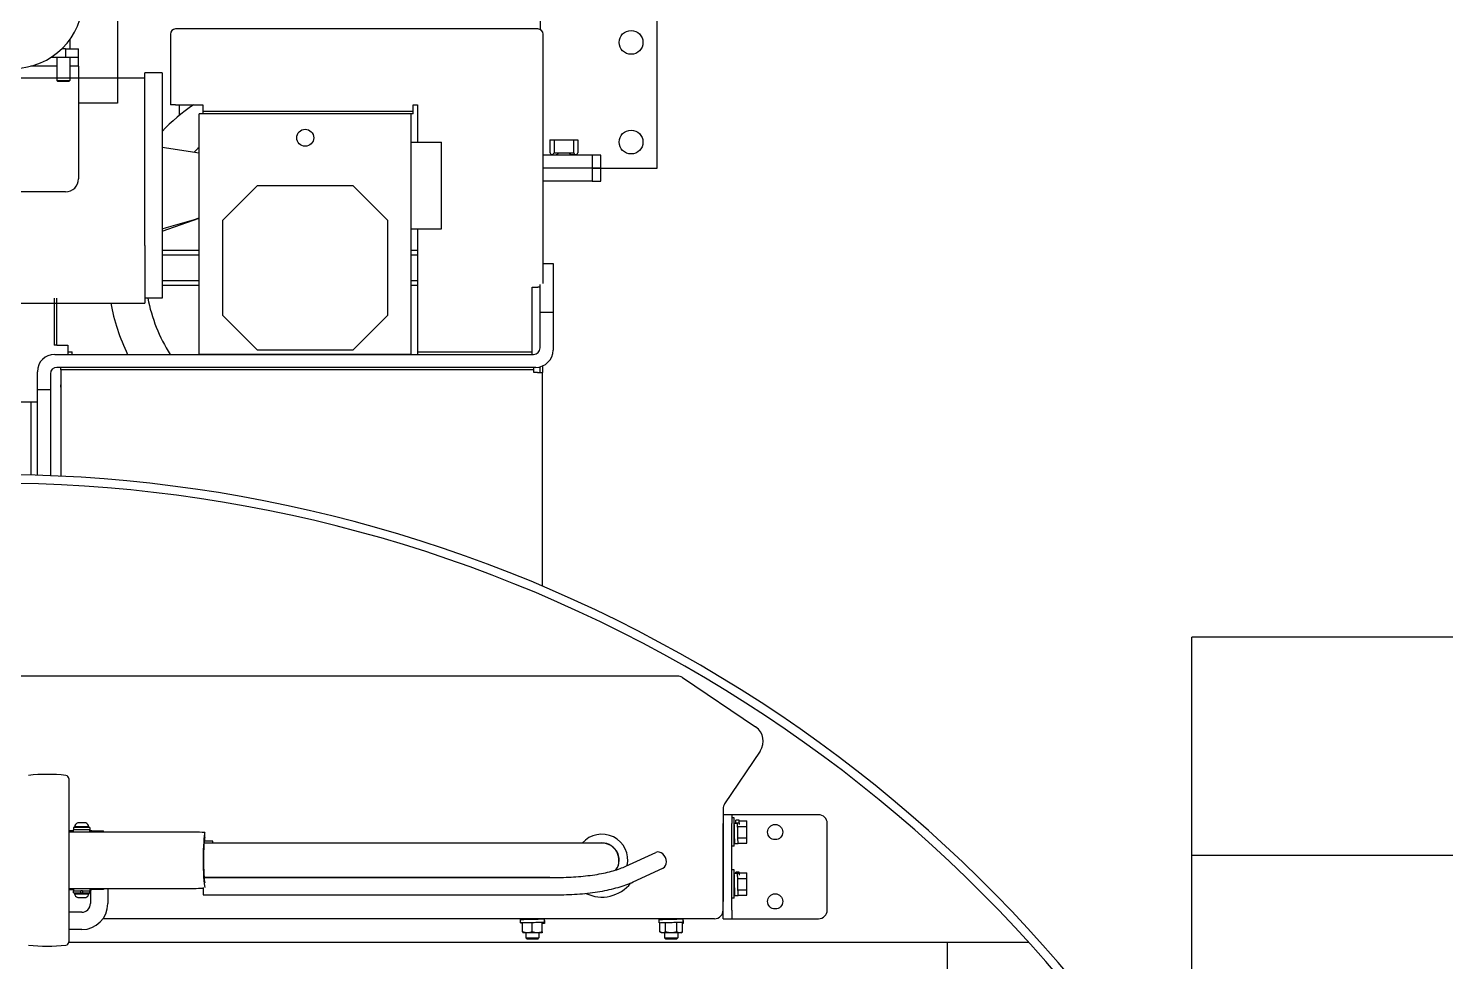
# Model space of a CAD drawing. Header units: millimetres. Extents: x -1732 to 458256, y -4349 to 130988.
# Drawn here: x 104347 to 105386, y 31159 to 31843 of the extents above; entities that cross this region are included whole.
import ezdxf

# ---------------------------------------------------------------- set-up
doc = ezdxf.new("R2010")
doc.units = ezdxf.units.MM
doc.header["$LTSCALE"] = 0.01
doc.header["$MEASUREMENT"] = 0
doc.layers.add('F-E-EQP', color=251, linetype='CONTINUOUS')

msp = doc.modelspace()

# ---------------------------------------------------------------- linework, layer by layer
at = {"layer": 'F-E-EQP'}
for p, q in [((104722.25931, 32004.05329), (104722.25931, 31842.20063)), ((104412.69743, 31915.23757), (104412.69743, 31788.23782)), ((104807.98414, 31740.61292), (104807.98414, 31851.7377)), ((104451.44641, 31838.74054), (104451.44641, 31786.97291)), ((104720.70112, 31842.5353), (104455.24117, 31842.5353)), ((104724.49587, 31655.94642), (104724.49587, 31838.74054)), ((104374.5975, 31827.92524), (104371.81715, 31827.92524)), ((104374.5975, 31827.92524), (104384.12248, 31827.92524)), ((104374.5975, 31827.92524), (104374.5975, 31821.57526)), ((104377.7725, 31834.8233), (104377.7725, 31827.92524)), ((104384.12248, 31821.57526), (104384.12248, 31827.92524)), ((104374.5975, 31821.57526), (104363.76373, 31821.57526)), ((104368.24752, 31821.57526), (104368.24752, 31804.87479)), ((104384.12248, 31821.57526), (104374.5975, 31821.57526)), ((104377.7725, 31821.57526), (104377.7725, 31804.87479)), ((104384.12248, 31815.22527), (104384.12248, 31821.57526)), ((104333.32258, 31806.80042), (104432.57933, 31806.80042)), ((104368.24752, 31815.22527), (104349.09794, 31815.22527)), ((104384.12248, 31815.22527), (104377.7725, 31815.22527)), ((104384.12248, 31815.22527), (104384.12248, 31732.67543)), ((104432.57933, 31683.75731), (104432.57933, 31810.46278)), ((104445.27931, 31810.46278), (104432.57933, 31810.46278)), ((104445.27931, 31810.46278), (104445.27931, 31645.36311)), ((104369.00951, 31804.11279), (104368.24752, 31804.87479)), ((104368.24752, 31804.87479), (104377.7725, 31804.87479)), ((104377.0105, 31804.11279), (104369.00951, 31804.11279)), ((104377.0105, 31804.11279), (104377.7725, 31804.87479)), ((104412.69743, 31788.23782), (104384.12248, 31788.23782)), ((104455.24117, 31786.97291), (104451.44641, 31786.97291)), ((104455.24117, 31786.97291), (104475.25887, 31786.97291)), ((104457.7964, 31786.97291), (104457.7964, 31779.06108)), ((104475.25887, 31786.97291), (104475.25887, 31784.10779)), ((104629.24606, 31784.10779), (104629.24606, 31786.88401)), ((104629.24606, 31786.88401), (104632.42105, 31786.88401)), ((104632.42105, 31786.88401), (104632.42105, 31759.66288)), ((104472.45725, 31604.08819), (104472.45725, 31780.28764)), ((104627.90494, 31780.28764), (104472.45725, 31780.28764)), ((104475.25887, 31784.10779), (104475.25887, 31782.21042)), ((104475.25887, 31782.21042), (104476.84636, 31782.21042)), ((104475.25887, 31782.21042), (104475.25887, 31780.28764)), ((104476.84636, 31782.21042), (104627.65856, 31782.21042)), ((104627.65856, 31782.21042), (104629.24606, 31782.21042)), ((104627.90494, 31604.08819), (104627.90494, 31780.28764)), ((104629.24606, 31780.28764), (104627.90494, 31780.28764)), ((104629.24606, 31782.21042), (104629.24606, 31784.10779)), ((104629.24606, 31780.28764), (104629.24606, 31782.21042)), ((104445.27931, 31755.8186), (104472.45725, 31751.81861)), ((104627.90494, 31759.66288), (104650.1299, 31759.66288)), ((104650.1299, 31696.16301), (104650.1299, 31759.66288)), ((104729.40304, 31761.25038), (104732.57804, 31761.25038)), ((104729.40304, 31761.25038), (104729.40304, 31751.7254)), ((104732.57804, 31761.25038), (104732.57804, 31751.7254)), ((104732.57804, 31761.25038), (104746.86551, 31761.25038)), ((104746.86551, 31761.25038), (104750.0405, 31761.25038)), ((104746.86551, 31761.25038), (104746.86551, 31751.7254)), ((104750.0405, 31761.25038), (104750.0405, 31751.7254)), ((104760.35923, 31750.1379), (104724.49587, 31750.1379)), ((104729.40304, 31751.7254), (104729.57082, 31751.7254)), ((104730.99054, 31750.36015), (104734.10912, 31750.36015)), ((104731.78429, 31750.36015), (104731.78429, 31750.1379)), ((104732.41026, 31751.7254), (104732.57804, 31751.7254)), ((104732.57804, 31751.7254), (104746.86551, 31751.7254)), ((104748.453, 31750.36015), (104745.33442, 31750.36015)), ((104746.86551, 31751.7254), (104747.03328, 31751.7254)), ((104747.65926, 31750.36015), (104747.65926, 31750.1379)), ((104749.87273, 31751.7254), (104750.0405, 31751.7254)), ((104766.70922, 31750.1379), (104760.35923, 31750.1379)), ((104760.35923, 31750.1379), (104760.35923, 31740.61292)), ((104766.70922, 31740.61292), (104766.70922, 31750.1379)), ((104760.35923, 31740.61292), (104724.49587, 31740.61292)), ((104760.35923, 31740.61292), (104724.49587, 31740.61292)), ((104766.70922, 31740.61292), (104760.35923, 31740.61292)), ((104760.35923, 31740.61292), (104766.70922, 31740.61292)), ((104760.35923, 31740.61292), (104760.35923, 31731.08794)), ((104766.70922, 31740.61292), (104807.98414, 31740.61292)), ((104766.70922, 31731.08794), (104766.70922, 31740.61292)), ((104374.5975, 31723.15045), (104158.69793, 31723.15045)), ((104489.85622, 31702.513), (104515.25617, 31727.91246)), ((104515.25617, 31727.91246), (104585.10603, 31727.91246)), ((104585.10603, 31727.91246), (104610.50549, 31702.51251)), ((104760.35923, 31731.08794), (104724.49587, 31731.08794)), ((104760.35923, 31731.08794), (104766.70922, 31731.08794)), ((104445.27931, 31694.4063), (104472.45725, 31704.00244)), ((104489.85622, 31632.66313), (104489.85622, 31702.513)), ((104610.50549, 31702.51251), (104610.50549, 31632.66265)), ((104627.90494, 31696.16301), (104650.1299, 31696.16301)), ((104632.42105, 31696.16301), (104632.42105, 31607.80654)), ((104432.57933, 31683.75731), (104432.57933, 31641.70075)), ((104472.45725, 31680.28804), (104445.27931, 31680.28804)), ((104445.27931, 31677.11305), (104472.45725, 31677.11305)), ((104632.42105, 31680.28804), (104627.90494, 31680.28804)), ((104627.90494, 31677.11305), (104632.42105, 31677.11305)), ((104724.49587, 31670.76306), (104731.78429, 31670.76306)), ((104731.78429, 31670.76306), (104731.78429, 31634.93704)), ((104472.45725, 31658.06308), (104445.27931, 31658.06308)), ((104445.27931, 31654.88809), (104472.45725, 31654.88809)), ((104632.42105, 31658.06308), (104627.90494, 31658.06308)), ((104627.90494, 31654.88809), (104632.42105, 31654.88809)), ((104716.55838, 31607.80654), (104716.55838, 31653.31329)), ((104716.55838, 31653.31329), (104720.70112, 31653.31329)), ((104722.25931, 31653.31329), (104720.70112, 31653.31329)), ((104722.25931, 31634.93704), (104722.25931, 31655.28736)), ((104198.3283, 31641.70075), (104432.57933, 31641.70075)), ((104366.35014, 31645.36311), (104366.35014, 31610.74806)), ((104368.24752, 31610.74806), (104368.24752, 31645.36311)), ((104445.27931, 31645.36311), (104432.57933, 31645.36311)), ((104515.25568, 31607.26319), (104489.85622, 31632.66313)), ((104610.50549, 31632.66265), (104585.10554, 31607.26319)), ((104722.25931, 31634.93704), (104731.78429, 31634.93704)), ((104722.25931, 31608.85068), (104722.25931, 31634.93704)), ((104731.78429, 31634.93704), (104731.78429, 31607.26319)), ((104368.24752, 31610.74806), (104366.35014, 31610.74806)), ((104368.24752, 31610.74806), (104376.185, 31610.74806)), ((104376.185, 31610.74806), (104376.185, 31606.93426)), ((104366.66002, 31604.08819), (104717.49682, 31604.08819)), ((104376.185, 31606.93426), (104376.185, 31605.98557)), ((104376.185, 31605.98557), (104376.185, 31604.08819)), ((104376.185, 31605.98557), (104379.35999, 31605.98557)), ((104379.35999, 31604.08819), (104379.35999, 31605.98557)), ((104627.90494, 31604.08819), (104472.45725, 31604.08819)), ((104585.10554, 31607.26319), (104515.25568, 31607.26319)), ((104632.42105, 31607.80654), (104632.42105, 31605.90916)), ((104632.42105, 31605.90916), (104634.00855, 31605.90916)), ((104632.42105, 31605.90916), (104632.42105, 31604.08819)), ((104634.00855, 31605.90916), (104714.97089, 31605.90916)), ((104714.97089, 31605.90916), (104716.55838, 31605.90916)), ((104716.55838, 31605.90916), (104716.55838, 31607.80654)), ((104716.55838, 31604.08819), (104716.55838, 31605.90916)), ((104353.96004, 31578.20714), (104353.96004, 31591.38822)), ((104353.96004, 31578.20714), (104353.96004, 31591.38822)), ((104363.48502, 31589.80072), (104363.48502, 31578.20714)), ((104363.48502, 31589.80072), (104363.48502, 31578.20714)), ((104719.08431, 31594.56321), (104368.24752, 31594.56321)), ((104717.8067, 31594.5626), (104371.11263, 31594.5626)), ((104371.11263, 31592.66522), (104371.11263, 31594.5626)), ((104717.8067, 31592.66522), (104371.11263, 31592.66522)), ((104371.11263, 31592.66522), (104371.11263, 31590.76785)), ((104371.11263, 31590.76785), (104371.11263, 31514.81922)), ((104493.35551, 31594.56321), (104493.35516, 31594.5626)), ((104497.02132, 31594.5626), (104497.02168, 31594.56321)), ((104519.01868, 31594.56321), (104519.01833, 31594.5626)), ((104522.68449, 31594.5626), (104522.68485, 31594.56321)), ((104577.67735, 31594.56321), (104577.6777, 31594.5626)), ((104581.34387, 31594.5626), (104581.34352, 31594.56321)), ((104603.34052, 31594.56321), (104603.34087, 31594.5626)), ((104607.00704, 31594.5626), (104607.00668, 31594.56321)), ((104717.8067, 31592.66522), (104717.8067, 31594.5626)), ((104717.8067, 31590.76785), (104717.8067, 31592.66522)), ((104717.8067, 31590.76023), (104717.8067, 31590.76785)), ((104720.36193, 31590.76023), (104717.8067, 31590.76023)), ((104720.36193, 31590.76023), (104724.15668, 31590.76023)), ((104722.25931, 31590.76023), (104722.25931, 31594.96649)), ((104724.15668, 31595.62014), (104724.15668, 31590.76023)), ((104724.15668, 31434.20479), (104724.15668, 31590.76023)), ((104353.96004, 31515.49216), (104353.96004, 31578.20714)), ((104363.48502, 31578.20714), (104353.96004, 31578.20714)), ((104363.48502, 31578.20714), (104353.96004, 31578.20714)), ((104353.96004, 31515.49216), (104353.96004, 31578.20714)), ((104363.48502, 31578.20714), (104363.48502, 31515.15386)), ((104363.48502, 31578.20714), (104363.48502, 31515.15386)), ((104371.11263, 31579.96525), (104371.11263, 31581.86263)), ((104371.11263, 31579.96525), (104371.11263, 31578.06787)), ((104371.11263, 31578.06787), (104371.11263, 31514.81922)), ((104349.19755, 31569.16326), (104315.86012, 31569.16326)), ((104349.19755, 31569.16326), (104315.86012, 31569.16326)), ((104353.96004, 31569.16326), (104349.19755, 31569.16326)), ((104353.96004, 31569.16326), (104349.19755, 31569.16326)), ((104349.19755, 31569.16326), (104349.19755, 31515.62818)), ((107859.05452, 31396.78547), (105199.70643, 31396.77985)), ((105199.71027, 29516.78346), (105199.70643, 31396.77985)), ((104822.98637, 31368.34492), (104189.65364, 31368.34492)), ((104826.53724, 31367.25931), (104880.18861, 31331.07101)), ((104883.61563, 31313.44052), (104857.48792, 31274.70459)), ((104376.97827, 31293.20221), (104376.97827, 31173.61318)), ((104856.40231, 31271.15373), (104856.40231, 31203.24525)), ((104862.7523, 31266.74513), (104856.40231, 31266.74513)), ((104862.7523, 31266.74513), (104862.7523, 31260.39514)), ((104869.10228, 31266.74513), (104862.7523, 31266.74513)), ((104926.25217, 31266.74513), (104869.10228, 31266.74513)), ((104380.55013, 31254.8389), (104376.97827, 31254.8389)), ((104392.50322, 31257.39514), (104380.50327, 31257.39514)), ((104380.50327, 31257.39514), (104380.50327, 31255.79515)), ((104392.50322, 31255.79515), (104380.50327, 31255.79515)), ((104380.55013, 31254.04515), (104380.55013, 31255.79515)), ((104391.75324, 31257.99225), (104381.25326, 31257.99225)), ((104381.25326, 31257.39514), (104381.25326, 31257.99225)), ((104389.50324, 31260.69513), (104383.50325, 31260.69513)), ((104391.75324, 31257.39514), (104391.75324, 31257.99225)), ((104392.45636, 31254.04515), (104392.45636, 31255.79515)), ((104393.82665, 31254.8389), (104392.45636, 31254.8389)), ((104392.50322, 31257.39514), (104392.50322, 31255.79515)), ((104393.82665, 31254.8389), (104402.29435, 31254.8389)), ((104402.29435, 31254.04515), (104402.29435, 31254.8389)), ((104856.40231, 31196.89527), (104856.40231, 31260.39514)), ((104864.55569, 31264.36388), (104862.7523, 31264.36388)), ((104862.7523, 31196.89527), (104862.7523, 31260.39514)), ((104864.55569, 31243.72642), (104864.55569, 31264.36388)), ((104866.94329, 31260.35036), (104864.55569, 31260.35036)), ((104868.00239, 31262.78273), (104865.6148, 31262.78273)), ((104865.74949, 31260.71774), (104868.13708, 31260.71774)), ((104865.74949, 31260.35036), (104865.74949, 31260.71774)), ((104867.00365, 31258.16959), (104873.82667, 31258.16959)), ((104868.06688, 31262.29403), (104873.82667, 31262.29403)), ((104868.13708, 31260.71774), (104868.13708, 31259.58838)), ((104873.82667, 31258.16959), (104873.82667, 31262.29403)), ((104873.82667, 31249.92071), (104873.82667, 31258.16959)), ((104932.60216, 31196.89527), (104932.60216, 31260.39514)), ((104468.51936, 31254.04515), (104376.97827, 31254.04515)), ((104729.40256, 31245.98067), (104476.08602, 31245.98067)), ((104482.58173, 31247.45704), (104476.22477, 31247.45704)), ((104476.72786, 31250.39783), (104476.72786, 31253.64705)), ((104482.58173, 31245.98067), (104482.58173, 31247.45704)), ((104767.50249, 31245.98067), (104729.40256, 31245.98067)), ((104864.82104, 31249.28266), (104864.55569, 31249.28266)), ((104867.39946, 31245.30757), (104865.01187, 31245.30757)), ((104867.19849, 31249.92071), (104873.82667, 31249.92071)), ((104867.39946, 31245.79628), (104873.82667, 31245.79628)), ((104873.82667, 31245.79628), (104873.82667, 31249.92071)), ((104785.09758, 31229.03642), (104806.9508, 31239.16859)), ((104864.55569, 31243.72642), (104862.7523, 31243.72642)), ((107859.05452, 31236.78579), (105199.70676, 31236.78017)), ((104790.43962, 31217.51462), (104812.29284, 31227.64679)), ((104864.55569, 31226.26396), (104862.7523, 31226.26396)), ((104864.55569, 31205.6265), (104864.55569, 31226.26396)), ((104866.94329, 31223.77626), (104864.55569, 31223.77626)), ((104868.06094, 31224.68281), (104865.67335, 31224.68281)), ((104865.74949, 31224.00416), (104868.13708, 31224.00416)), ((104865.74949, 31223.77626), (104865.74949, 31224.00416)), ((104868.12544, 31224.1941), (104873.82667, 31224.1941)), ((104868.13708, 31224.00416), (104868.13708, 31222.58749)), ((104873.82667, 31220.06966), (104873.82667, 31224.1941)), ((104475.40307, 31213.37077), (104475.40307, 31208.13474)), ((104729.40256, 31220.83472), (104476.08602, 31220.83472)), ((104476.08602, 31220.83472), (104735.75255, 31220.83472)), ((104867.06221, 31220.06966), (104873.82667, 31220.06966)), ((104873.82667, 31211.82079), (104873.82667, 31220.06966)), ((104376.97827, 31212.77023), (104468.51936, 31212.77023)), ((104376.97827, 31211.97648), (104380.55013, 31211.97648)), ((104380.50327, 31211.02024), (104385.86825, 31211.02024)), ((104380.50327, 31209.42024), (104380.50327, 31211.02024)), ((104380.50327, 31209.42024), (104385.86825, 31209.42024)), ((104380.55013, 31212.77023), (104380.55013, 31211.02024)), ((104381.25326, 31209.42024), (104381.25326, 31208.82313)), ((104381.25326, 31208.82313), (104391.75324, 31208.82313)), ((104383.50325, 31206.12025), (104389.50324, 31206.12025)), ((104387.13825, 31211.02024), (104385.86825, 31211.02024)), ((104385.86825, 31209.42024), (104385.86825, 31211.02024)), ((104385.86825, 31209.42024), (104387.13825, 31209.42024)), ((104387.13825, 31211.02024), (104387.13825, 31209.42024)), ((104387.13825, 31211.02024), (104392.50322, 31211.02024)), ((104387.13825, 31209.42024), (104392.50322, 31209.42024)), ((104391.75324, 31209.42024), (104391.75324, 31208.82313)), ((104392.45636, 31212.77023), (104392.45636, 31211.02024)), ((104392.45636, 31211.97648), (104393.82665, 31211.97648)), ((104392.50322, 31209.42024), (104392.50322, 31211.02024)), ((104392.85324, 31211.97648), (104392.85324, 31201.65776)), ((104402.29435, 31211.97648), (104393.82665, 31211.97648)), ((104402.29435, 31212.77023), (104402.29435, 31211.97648)), ((104405.55321, 31212.77023), (104405.55321, 31201.65776)), ((104475.40307, 31208.13474), (104735.75255, 31208.13474)), ((104864.55569, 31205.6265), (104862.7523, 31205.6265)), ((104864.87959, 31211.18274), (104864.55569, 31211.18274)), ((104867.45802, 31207.20764), (104865.07042, 31207.20764)), ((104867.25704, 31211.82079), (104873.82667, 31211.82079)), ((104867.45802, 31207.69635), (104873.82667, 31207.69635)), ((104873.82667, 31207.69635), (104873.82667, 31211.82079)), ((104386.50325, 31195.30777), (104376.97827, 31195.30777)), ((104856.40231, 31190.54528), (104856.40231, 31196.89527)), ((104862.7523, 31196.89527), (104862.7523, 31190.54528)), ((104386.50325, 31182.60779), (104376.97827, 31182.60779)), ((104843.70233, 31190.54528), (104401.97625, 31190.54528)), ((104707.965, 31187.56681), (104707.965, 31189.95441)), ((104709.49972, 31180.84555), (104709.49972, 31187.66451)), ((104711.9401, 31190.54528), (104711.9401, 31190.14524)), ((104716.58281, 31180.84555), (104716.58281, 31187.86549)), ((104721.46508, 31190.54528), (104721.46508, 31190.48157)), ((104723.78568, 31180.84555), (104723.78568, 31188.04969)), ((104725.44017, 31186.96388), (104723.84708, 31186.96388)), ((104723.90547, 31180.84555), (104723.90547, 31186.96388)), ((104725.42293, 31188.15768), (104725.42293, 31190.54528)), ((104725.42293, 31189.35148), (104725.44017, 31189.35148)), ((104725.44017, 31189.35148), (104725.44017, 31186.96388)), ((104809.5648, 31187.56681), (104809.5648, 31189.95441)), ((104810.05351, 31180.84555), (104810.05351, 31187.56681)), ((104813.53989, 31190.54528), (104813.53989, 31190.14524)), ((104814.17795, 31180.84555), (104814.17795, 31187.76779)), ((104822.42683, 31180.84555), (104822.42683, 31187.96262)), ((104823.06487, 31190.54528), (104823.06487, 31190.48157)), ((104826.55127, 31180.84555), (104826.55127, 31188.10525)), ((104827.03997, 31186.96388), (104826.55127, 31186.96388)), ((104827.02273, 31188.15768), (104827.02273, 31190.54528)), ((104827.02273, 31189.35148), (104827.03997, 31189.35148)), ((104827.03997, 31189.35148), (104827.03997, 31186.96388)), ((104850.05232, 31190.54528), (104843.70233, 31190.54528)), ((104856.40231, 31190.54528), (104862.7523, 31190.54528)), ((104862.7523, 31190.54528), (104869.10228, 31190.54528)), ((104869.10228, 31190.54528), (104926.25217, 31190.54528)), ((105080.41561, 31173.08293), (104376.91848, 31173.08293)), ((104709.55885, 31180.2075), (104709.5581, 31180.20793)), ((104713.04126, 31180.2075), (104709.55885, 31180.2075)), ((104711.9401, 31180.2075), (104711.9401, 31176.47371)), ((104711.9401, 31176.47371), (104721.46508, 31176.47371)), ((104712.73385, 31175.67996), (104711.9401, 31176.47371)), ((104720.67133, 31175.67996), (104712.73385, 31175.67996)), ((104720.18424, 31180.2075), (104713.04126, 31180.2075)), ((104723.84557, 31180.2075), (104720.18424, 31180.2075)), ((104720.67133, 31175.67996), (104721.46508, 31176.47371)), ((104721.46508, 31180.2075), (104721.46508, 31176.47371)), ((104723.84558, 31180.2075), (104723.84557, 31180.2075)), ((104723.84632, 31180.2075), (104723.84708, 31180.20794)), ((104811.15865, 31180.2075), (104810.05351, 31180.84555)), ((104812.11573, 31180.2075), (104811.15865, 31180.2075)), ((104818.30238, 31180.2075), (104812.11573, 31180.2075)), ((104813.53989, 31180.2075), (104813.53989, 31176.47371)), ((104813.53989, 31176.47371), (104823.06487, 31176.47371)), ((104814.33364, 31175.67996), (104813.53989, 31176.47371)), ((104822.27113, 31175.67996), (104814.33364, 31175.67996)), ((104824.48904, 31180.2075), (104818.30238, 31180.2075)), ((104822.27113, 31175.67996), (104823.06487, 31176.47371)), ((104823.06487, 31180.2075), (104823.06487, 31176.47371)), ((104825.44612, 31180.2075), (104824.48904, 31180.2075)), ((104825.44612, 31180.2075), (104826.55127, 31180.84555)), ((105020.70871, 31147.68298), (105020.70871, 31173.08293))]:
    msp.add_line(p, q, dxfattribs=at)
at = {"layer": 'F-E-EQP', "flags": 128}
for points in [[(104865.01187, 31245.31083), (104864.99286, 31245.35252), (104864.97385, 31245.47922), (104864.95485, 31245.69122), (104864.93584, 31245.98625), (104864.91683, 31246.36002), (104864.89782, 31246.80817), (104864.87882, 31247.32634), (104864.85981, 31247.91019), (104864.8408, 31248.55516), (104864.82179, 31249.25471), (104864.80279, 31250.00112), (104864.78378, 31250.78666), (104864.76477, 31251.6036), (104864.74577, 31252.44419), (104864.72676, 31253.30065), (104864.70775, 31254.1647), (104864.68874, 31255.02789), (104864.66974, 31255.88174), (104864.65073, 31256.7178), (104864.63172, 31257.52758), (104864.61271, 31258.30284), (104864.59371, 31259.03634), (104864.5747, 31259.72115), (104864.55569, 31260.35037)], [(104864.7104, 31254.04443), (104864.70396, 31254.21765), (104864.69751, 31254.39069), (104864.69107, 31254.56337), (104864.68462, 31254.73548), (104864.67817, 31254.90683), (104864.67173, 31255.07723), (104864.66528, 31255.24648), (104864.65883, 31255.41439), (104864.65239, 31255.58076), (104864.64594, 31255.7454), (104864.63949, 31255.9081), (104864.63305, 31256.06868), (104864.6266, 31256.22695), (104864.62016, 31256.38272), (104864.61371, 31256.53584), (104864.60726, 31256.68615), (104864.60082, 31256.83348), (104864.59437, 31256.97769), (104864.58792, 31257.1186), (104864.58148, 31257.25607), (104864.57503, 31257.38992), (104864.56858, 31257.52001), (104864.56214, 31257.64618), (104864.55569, 31257.76825)], [(104865.74949, 31260.71774), (104865.73776, 31261.04942), (104865.72604, 31261.35459), (104865.71431, 31261.63246), (104865.70258, 31261.88223), (104865.69086, 31262.10311), (104865.67913, 31262.2943), (104865.6674, 31262.45501), (104865.65567, 31262.58444), (104865.64395, 31262.6818), (104865.63222, 31262.74631), (104865.62049, 31262.77771), (104865.60877, 31262.77631), (104865.59704, 31262.74247), (104865.58531, 31262.67651), (104865.57359, 31262.5788), (104865.56186, 31262.44968), (104865.55013, 31262.28949), (104865.53841, 31262.09858), (104865.52668, 31261.87729), (104865.51495, 31261.6261), (104865.50323, 31261.34618), (104865.4915, 31261.03891), (104865.47977, 31260.70568), (104865.46805, 31260.34788)], [(104867.46396, 31245.79687), (104867.44226, 31245.52582), (104867.42057, 31245.36359), (104867.39887, 31245.31085), (104867.37718, 31245.3683), (104867.35548, 31245.53659), (104867.33379, 31245.8155), (104867.31209, 31246.20006), (104867.2904, 31246.68381), (104867.2687, 31247.26027), (104867.24701, 31247.92297), (104867.22532, 31248.66507), (104867.20362, 31249.47665), (104867.18193, 31250.34622), (104867.16023, 31251.26228), (104867.13854, 31252.21333), (104867.11684, 31253.18784), (104867.09515, 31254.17368), (104867.07345, 31255.15827), (104867.05176, 31256.12903), (104867.03007, 31257.07337), (104867.00837, 31257.97873), (104866.98668, 31258.83358), (104866.96498, 31259.62755), (104866.94329, 31260.35037)], [(104868.13708, 31260.71774), (104868.13147, 31260.87973), (104868.12586, 31261.03575), (104868.12025, 31261.1857), (104868.11464, 31261.3295), (104868.10902, 31261.46706), (104868.10341, 31261.5983), (104868.0978, 31261.72313), (104868.09219, 31261.84145), (104868.08657, 31261.9532), (104868.08096, 31262.05826), (104868.07535, 31262.15657), (104868.06974, 31262.24803), (104868.06413, 31262.33255), (104868.05851, 31262.41006), (104868.0529, 31262.48045), (104868.04729, 31262.54365), (104868.04168, 31262.59956), (104868.03606, 31262.64811), (104868.03045, 31262.68919), (104868.02484, 31262.72273), (104868.01923, 31262.74867), (104868.01362, 31262.76702), (104868.008, 31262.77782), (104868.00239, 31262.7811)], [(104735.75253, 31220.83472), (104737.59525, 31220.84372), (104739.43615, 31220.87067), (104741.27345, 31220.91551), (104743.10534, 31220.97817), (104744.92999, 31221.05858), (104746.74563, 31221.15669), (104748.55047, 31221.27241), (104750.34269, 31221.40562), (104752.12052, 31221.5561), (104753.88222, 31221.72365), (104755.62603, 31221.90807), (104757.3502, 31222.10917), (104759.05292, 31222.32672), (104760.73249, 31222.56051), (104762.38719, 31222.81017), (104764.01534, 31223.07535), (104765.61518, 31223.35568), (104767.18512, 31223.6508), (104768.72339, 31223.96035), (104770.22832, 31224.28396), (104771.69827, 31224.62113), (104773.13164, 31224.97125), (104774.52679, 31225.33374), (104775.88209, 31225.708), (104777.19593, 31226.09342), (104778.46668, 31226.48941), (104779.69272, 31226.8953), (104780.87251, 31227.31005), (104782.00446, 31227.73261), (104783.08699, 31228.16191), (104784.11856, 31228.59687), (104785.09758, 31229.03642)], [(104865.07042, 31207.20841), (104865.04897, 31207.26434), (104865.02753, 31207.42824), (104865.00608, 31207.69704), (104864.98463, 31208.06764), (104864.96319, 31208.53695), (104864.94174, 31209.10043), (104864.92029, 31209.74956), (104864.89884, 31210.47516), (104864.8774, 31211.26808), (104864.85595, 31212.11914), (104864.8345, 31213.01877), (104864.81306, 31213.9554), (104864.79161, 31214.91677), (104864.77016, 31215.89066), (104864.74872, 31216.8648), (104864.72727, 31217.82704), (104864.70582, 31218.76587), (104864.68437, 31219.67017), (104864.66293, 31220.52883), (104864.64148, 31221.33076), (104864.62003, 31222.06492), (104864.59859, 31222.72208), (104864.57714, 31223.29494), (104864.55569, 31223.77626)], [(104865.74949, 31224.00416), (104865.74264, 31224.11931), (104865.73579, 31224.22385), (104865.72895, 31224.31774), (104865.7221, 31224.40093), (104865.71525, 31224.47339), (104865.7084, 31224.53508), (104865.70156, 31224.58594), (104865.69471, 31224.62596), (104865.68786, 31224.65507), (104865.68102, 31224.67325), (104865.67417, 31224.68044), (104865.66732, 31224.67662), (104865.66047, 31224.66174), (104865.65363, 31224.63576), (104865.64678, 31224.59863), (104865.63993, 31224.55032), (104865.63308, 31224.4908), (104865.62624, 31224.42017), (104865.61939, 31224.33861), (104865.61254, 31224.24629), (104865.60569, 31224.14342), (104865.59885, 31224.03017), (104865.592, 31223.90673), (104865.58515, 31223.77328)], [(104867.52251, 31207.69963), (104867.49837, 31207.40252), (104867.47424, 31207.23964), (104867.45011, 31207.21628), (104867.42597, 31207.33203), (104867.40184, 31207.58258), (104867.3777, 31207.96353), (104867.35357, 31208.47048), (104867.32943, 31209.09759), (104867.3053, 31209.8332), (104867.28117, 31210.66426), (104867.25703, 31211.5777), (104867.2329, 31212.56041), (104867.20876, 31213.59758), (104867.18463, 31214.67195), (104867.1605, 31215.76608), (104867.13636, 31216.86253), (104867.11223, 31217.94396), (104867.08809, 31218.99401), (104867.06396, 31219.99684), (104867.03982, 31220.93664), (104867.01569, 31221.79758), (104866.99156, 31222.56504), (104866.96742, 31223.22803), (104866.94329, 31223.77626)], [(104868.13708, 31224.00416), (104868.13391, 31224.05882), (104868.13074, 31224.11122), (104868.12757, 31224.16134), (104868.12439, 31224.20917), (104868.12122, 31224.25473), (104868.11805, 31224.29799), (104868.11488, 31224.33895), (104868.1117, 31224.37762), (104868.10853, 31224.41399), (104868.10536, 31224.44806), (104868.10219, 31224.47981), (104868.09901, 31224.50925), (104868.09584, 31224.53637), (104868.09267, 31224.56117), (104868.0895, 31224.58364), (104868.08632, 31224.60379), (104868.08315, 31224.6216), (104868.07998, 31224.63707), (104868.07681, 31224.6502), (104868.07363, 31224.66098), (104868.07046, 31224.66941), (104868.06729, 31224.67549), (104868.06412, 31224.67921), (104868.06094, 31224.68057)], [(104735.75253, 31208.13474), (104737.71897, 31208.14434), (104739.68376, 31208.17308), (104741.64535, 31208.22094), (104743.60206, 31208.28788), (104745.55232, 31208.37385), (104747.49456, 31208.47881), (104749.42709, 31208.60273), (104751.34839, 31208.7455), (104753.25692, 31208.90702), (104755.1511, 31209.08717), (104757.0295, 31209.28585), (104758.89053, 31209.50294), (104760.73272, 31209.73832), (104762.5545, 31209.99187), (104764.35454, 31210.26342), (104766.13154, 31210.55282), (104767.88404, 31210.85993), (104769.61084, 31211.1846), (104771.31047, 31211.52667), (104772.98165, 31211.88599), (104774.62323, 31212.2624), (104776.23411, 31212.65581), (104777.81324, 31213.06612), (104779.35958, 31213.49325), (104780.87209, 31213.9371), (104782.34965, 31214.39756), (104783.79141, 31214.87455), (104785.19667, 31215.36825), (104786.56477, 31215.87889), (104787.89507, 31216.40668), (104789.18691, 31216.95185), (104790.43962, 31217.51462)], [(104864.76896, 31215.94538), (104864.76007, 31216.18407), (104864.75119, 31216.4222), (104864.7423, 31216.65926), (104864.73341, 31216.89474), (104864.72453, 31217.12816), (104864.71564, 31217.35907), (104864.70676, 31217.587), (104864.69787, 31217.81148), (104864.68898, 31218.03203), (104864.6801, 31218.24821), (104864.67121, 31218.45953), (104864.66232, 31218.66554), (104864.65344, 31218.86577), (104864.64455, 31219.05974), (104864.63567, 31219.247), (104864.62678, 31219.42709), (104864.61789, 31219.59959), (104864.60901, 31219.76421), (104864.60012, 31219.92063), (104864.59124, 31220.06856), (104864.58235, 31220.2077), (104864.57346, 31220.33773), (104864.56458, 31220.45837), (104864.55569, 31220.56929)], [(104707.96817, 31189.95441), (104708.04, 31189.97903), (104708.25258, 31190.00365), (104708.60466, 31190.02827), (104709.09206, 31190.05289), (104709.70428, 31190.07751), (104710.43003, 31190.10213), (104711.258, 31190.12675), (104712.17656, 31190.15136), (104713.17047, 31190.17598), (104714.22211, 31190.2006), (104715.31384, 31190.22522), (104716.42802, 31190.24984), (104717.54688, 31190.27446), (104718.6523, 31190.29908), (104719.72611, 31190.3237), (104720.75013, 31190.34832), (104721.70635, 31190.37294), (104722.57981, 31190.39756), (104723.358, 31190.42218), (104724.02847, 31190.4468), (104724.57879, 31190.47142), (104724.99803, 31190.49604), (104725.2808, 31190.52066), (104725.42293, 31190.54528)], [(104709.50242, 31187.45133), (104708.83142, 31187.48076), (104708.34346, 31187.51019), (104708.05388, 31187.53962), (104707.96885, 31187.56905), (104708.08657, 31187.59849), (104708.40493, 31187.62792), (104708.92064, 31187.65735), (104709.6199, 31187.68678), (104710.48345, 31187.71621), (104711.49198, 31187.74564), (104712.62466, 31187.77507), (104713.85348, 31187.80451), (104715.14831, 31187.83394), (104716.47899, 31187.86337), (104717.81518, 31187.8928), (104719.1259, 31187.92223), (104720.3801, 31187.95166), (104721.54679, 31187.98109), (104722.59864, 31188.01053), (104723.51392, 31188.03996), (104724.27139, 31188.06939), (104724.85017, 31188.09882), (104725.23646, 31188.12825), (104725.42293, 31188.15768)], [(104716.70241, 31190.25587), (104717.02618, 31190.26793), (104717.34873, 31190.27999), (104717.6688, 31190.29205), (104717.98512, 31190.30411), (104718.29644, 31190.31617), (104718.6015, 31190.32822), (104718.89903, 31190.34028), (104719.18777, 31190.35234), (104719.46647, 31190.3644), (104719.73406, 31190.37646), (104719.98966, 31190.38852), (104720.23241, 31190.40057), (104720.46144, 31190.41263), (104720.67591, 31190.42469), (104720.87493, 31190.43675), (104721.05766, 31190.44881), (104721.22322, 31190.46087), (104721.37075, 31190.47293), (104721.49955, 31190.48499), (104721.60929, 31190.49704), (104721.69966, 31190.5091), (104721.7704, 31190.52116), (104721.82119, 31190.53322), (104721.85177, 31190.54528)], [(104725.44017, 31189.35148), (104725.44014, 31189.35198), (104725.44004, 31189.35249), (104725.43989, 31189.35299), (104725.43967, 31189.35349), (104725.43939, 31189.35399), (104725.43906, 31189.35449), (104725.43866, 31189.355), (104725.43819, 31189.3555), (104725.43767, 31189.356), (104725.43709, 31189.3565), (104725.43644, 31189.35701), (104725.43573, 31189.35751), (104725.43497, 31189.35801), (104725.43414, 31189.35851), (104725.43325, 31189.35902), (104725.4323, 31189.35952), (104725.43128, 31189.36002), (104725.43021, 31189.36052), (104725.42908, 31189.36103), (104725.42788, 31189.36153), (104725.42663, 31189.36203), (104725.42532, 31189.36253), (104725.42394, 31189.36304), (104725.4225, 31189.36354)], [(104809.56797, 31189.95441), (104809.6398, 31189.97903), (104809.85237, 31190.00365), (104810.20445, 31190.02827), (104810.69185, 31190.05289), (104811.30408, 31190.07751), (104812.02983, 31190.10213), (104812.85779, 31190.12675), (104813.77636, 31190.15136), (104814.77027, 31190.17598), (104815.8219, 31190.2006), (104816.91364, 31190.22522), (104818.02781, 31190.24984), (104819.14667, 31190.27446), (104820.2521, 31190.29908), (104821.32591, 31190.3237), (104822.34992, 31190.34832), (104823.30615, 31190.37294), (104824.17961, 31190.39756), (104824.95779, 31190.42218), (104825.62826, 31190.4468), (104826.17858, 31190.47142), (104826.59783, 31190.49604), (104826.88059, 31190.52066), (104827.02273, 31190.54528)], [(104810.05494, 31187.50232), (104809.72904, 31187.52963), (104809.57899, 31187.55693), (104809.60421, 31187.58424), (104809.80302, 31187.61155), (104810.17374, 31187.63885), (104810.71142, 31187.66616), (104811.40219, 31187.69347), (104812.2306, 31187.72077), (104813.18123, 31187.74808), (104814.2371, 31187.77539), (104815.37545, 31187.80269), (104816.57222, 31187.83), (104817.80333, 31187.85731), (104819.04461, 31187.88462), (104820.2714, 31187.91192), (104821.4589, 31187.93923), (104822.58232, 31187.96654), (104823.61758, 31187.99384), (104824.54567, 31188.02115), (104825.34959, 31188.04846), (104826.01238, 31188.07576), (104826.51781, 31188.10307), (104826.85649, 31188.13038), (104827.02273, 31188.15768)], [(104818.3022, 31190.25587), (104818.62597, 31190.26793), (104818.94852, 31190.27999), (104819.26859, 31190.29205), (104819.58492, 31190.30411), (104819.89624, 31190.31617), (104820.2013, 31190.32822), (104820.49883, 31190.34028), (104820.78757, 31190.35234), (104821.06627, 31190.3644), (104821.33385, 31190.37646), (104821.58945, 31190.38852), (104821.8322, 31190.40057), (104822.06124, 31190.41263), (104822.2757, 31190.42469), (104822.47473, 31190.43675), (104822.65745, 31190.44881), (104822.82301, 31190.46087), (104822.97055, 31190.47293), (104823.09935, 31190.48499), (104823.20908, 31190.49704), (104823.29946, 31190.5091), (104823.37019, 31190.52116), (104823.42099, 31190.53322), (104823.45157, 31190.54528)], [(104827.03997, 31189.35148), (104827.03994, 31189.35198), (104827.03984, 31189.35249), (104827.03969, 31189.35299), (104827.03947, 31189.35349), (104827.03919, 31189.35399), (104827.03885, 31189.35449), (104827.03845, 31189.355), (104827.03799, 31189.3555), (104827.03747, 31189.356), (104827.03688, 31189.3565), (104827.03624, 31189.35701), (104827.03553, 31189.35751), (104827.03476, 31189.35801), (104827.03393, 31189.35851), (104827.03304, 31189.35902), (104827.03209, 31189.35952), (104827.03108, 31189.36002), (104827.03001, 31189.36052), (104827.02888, 31189.36103), (104827.02768, 31189.36153), (104827.02643, 31189.36203), (104827.02511, 31189.36253), (104827.02374, 31189.36304), (104827.0223, 31189.36354)], [(104713.04126, 31180.2075), (104712.88772, 31180.20879), (104712.73565, 31180.21261), (104712.58488, 31180.2189), (104712.43526, 31180.22758), (104712.28666, 31180.23859), (104712.13892, 31180.25188), (104711.99193, 31180.26741), (104711.84556, 31180.28512), (104711.69968, 31180.30499), (104711.55419, 31180.32697), (104711.40896, 31180.35103), (104711.2639, 31180.37714), (104711.11889, 31180.40529), (104710.97383, 31180.43545), (104710.82863, 31180.46761), (104710.68319, 31180.50175), (104710.53741, 31180.53786), (104710.39119, 31180.57594), (104710.24445, 31180.61597), (104710.0971, 31180.65796), (104709.94903, 31180.70191), (104709.80018, 31180.74782), (104709.65043, 31180.7957), (104709.49972, 31180.84555)], [(104709.49972, 31180.84555), (104709.50221, 31180.79688), (104709.50468, 31180.75009), (104709.50713, 31180.70517), (104709.50958, 31180.66212), (104709.51201, 31180.62093), (104709.51444, 31180.58161), (104709.51685, 31180.54415), (104709.51926, 31180.50857), (104709.52166, 31180.47486), (104709.52406, 31180.44303), (104709.52645, 31180.4131), (104709.52884, 31180.38508), (104709.53124, 31180.359), (104709.53363, 31180.33486), (104709.53603, 31180.3127), (104709.53844, 31180.29254), (104709.54085, 31180.27441), (104709.54327, 31180.25835), (104709.5457, 31180.2444), (104709.54815, 31180.2326), (104709.55061, 31180.223), (104709.55309, 31180.21565), (104709.55558, 31180.2106), (104709.5581, 31180.20793)], [(104716.58281, 31180.84555), (104716.43209, 31180.7957), (104716.28235, 31180.74782), (104716.13349, 31180.70191), (104715.98543, 31180.65796), (104715.83807, 31180.61597), (104715.69133, 31180.57594), (104715.54512, 31180.53786), (104715.39934, 31180.50175), (104715.25389, 31180.46761), (104715.10869, 31180.43545), (104714.96364, 31180.40529), (104714.81863, 31180.37714), (104714.67356, 31180.35103), (104714.52833, 31180.32697), (104714.38284, 31180.30499), (104714.23696, 31180.28512), (104714.09059, 31180.26741), (104713.9436, 31180.25188), (104713.79586, 31180.23859), (104713.64725, 31180.22758), (104713.49764, 31180.2189), (104713.34687, 31180.21261), (104713.19479, 31180.20879), (104713.04126, 31180.2075)], [(104720.18424, 31180.2075), (104720.02811, 31180.20879), (104719.87347, 31180.21261), (104719.72015, 31180.2189), (104719.568, 31180.22758), (104719.41688, 31180.23859), (104719.26665, 31180.25188), (104719.11717, 31180.26741), (104718.96832, 31180.28512), (104718.81998, 31180.30499), (104718.67202, 31180.32697), (104718.52434, 31180.35103), (104718.37682, 31180.37714), (104718.22936, 31180.40529), (104718.08185, 31180.43545), (104717.9342, 31180.46761), (104717.78629, 31180.50175), (104717.63805, 31180.53786), (104717.48936, 31180.57594), (104717.34014, 31180.61597), (104717.19029, 31180.65796), (104717.03973, 31180.70191), (104716.88835, 31180.74782), (104716.73607, 31180.7957), (104716.58281, 31180.84555)], [(104723.78568, 31180.84555), (104723.63242, 31180.7957), (104723.48014, 31180.74783), (104723.32877, 31180.70192), (104723.1782, 31180.65797), (104723.02835, 31180.61597), (104722.87913, 31180.57594), (104722.73044, 31180.53786), (104722.5822, 31180.50175), (104722.43429, 31180.46761), (104722.28664, 31180.43546), (104722.13913, 31180.40529), (104721.99167, 31180.37714), (104721.84415, 31180.35103), (104721.69647, 31180.32697), (104721.54851, 31180.30499), (104721.40017, 31180.28512), (104721.25132, 31180.26741), (104721.10184, 31180.25188), (104720.95161, 31180.23859), (104720.80049, 31180.22758), (104720.64834, 31180.2189), (104720.49502, 31180.21261), (104720.34038, 31180.20879), (104720.18424, 31180.2075)], [(104723.84558, 31180.2075), (104723.84298, 31180.20879), (104723.84041, 31180.21261), (104723.83786, 31180.2189), (104723.83533, 31180.22758), (104723.83281, 31180.23859), (104723.83032, 31180.25188), (104723.82783, 31180.26741), (104723.82535, 31180.28512), (104723.82289, 31180.30499), (104723.82043, 31180.32697), (104723.81797, 31180.35103), (104723.81552, 31180.37714), (104723.81307, 31180.40529), (104723.81061, 31180.43546), (104723.80816, 31180.46761), (104723.8057, 31180.50175), (104723.80323, 31180.53786), (104723.80076, 31180.57594), (104723.79828, 31180.61597), (104723.79579, 31180.65797), (104723.79328, 31180.70192), (104723.79076, 31180.74783), (104723.78823, 31180.7957), (104723.78568, 31180.84555)], [(104723.90547, 31180.84555), (104723.90292, 31180.7957), (104723.90039, 31180.74782), (104723.89787, 31180.70191), (104723.89536, 31180.65796), (104723.89287, 31180.61597), (104723.89039, 31180.57594), (104723.88792, 31180.53786), (104723.88545, 31180.50175), (104723.88299, 31180.46761), (104723.88054, 31180.43545), (104723.87808, 31180.40529), (104723.87563, 31180.37714), (104723.87318, 31180.35103), (104723.87072, 31180.32697), (104723.86826, 31180.30499), (104723.8658, 31180.28512), (104723.86332, 31180.26741), (104723.86083, 31180.25188), (104723.85834, 31180.23859), (104723.85582, 31180.22758), (104723.85329, 31180.2189), (104723.85074, 31180.21261), (104723.84817, 31180.20879), (104723.84558, 31180.2075)], [(104812.11573, 31180.2075), (104812.02633, 31180.20879), (104811.93778, 31180.21261), (104811.84999, 31180.2189), (104811.76286, 31180.22758), (104811.67633, 31180.23859), (104811.59031, 31180.25188), (104811.50472, 31180.26741), (104811.41948, 31180.28512), (104811.33454, 31180.30499), (104811.24982, 31180.32697), (104811.16525, 31180.35103), (104811.08078, 31180.37714), (104810.99635, 31180.40529), (104810.91188, 31180.43545), (104810.82733, 31180.46761), (104810.74264, 31180.50175), (104810.65775, 31180.53786), (104810.57261, 31180.57594), (104810.48717, 31180.61597), (104810.40136, 31180.65796), (104810.31515, 31180.70191), (104810.22847, 31180.74782), (104810.14128, 31180.7957), (104810.05351, 31180.84555)], [(104814.17795, 31180.84555), (104814.09019, 31180.7957), (104814.003, 31180.74782), (104813.91632, 31180.70191), (104813.8301, 31180.65796), (104813.7443, 31180.61597), (104813.65885, 31180.57594), (104813.57371, 31180.53786), (104813.48883, 31180.50175), (104813.40413, 31180.46761), (104813.31958, 31180.43545), (104813.23512, 31180.40529), (104813.15068, 31180.37714), (104813.06621, 31180.35103), (104812.98165, 31180.32697), (104812.89693, 31180.30499), (104812.81198, 31180.28512), (104812.72675, 31180.26741), (104812.64116, 31180.25188), (104812.55513, 31180.23859), (104812.4686, 31180.22758), (104812.38148, 31180.2189), (104812.29369, 31180.21261), (104812.20514, 31180.20879), (104812.11573, 31180.2075)], [(104818.30238, 31180.2075), (104818.12358, 31180.20879), (104817.94648, 31180.21261), (104817.77089, 31180.2189), (104817.59665, 31180.22758), (104817.42359, 31180.23859), (104817.25154, 31180.25188), (104817.08035, 31180.26741), (104816.90989, 31180.28512), (104816.74, 31180.30499), (104816.57056, 31180.32697), (104816.40143, 31180.35103), (104816.23249, 31180.37714), (104816.06361, 31180.40529), (104815.89469, 31180.43545), (104815.72559, 31180.46761), (104815.55621, 31180.50175), (104815.38643, 31180.53786), (104815.21615, 31180.57594), (104815.04526, 31180.61597), (104814.87365, 31180.65796), (104814.70122, 31180.70191), (104814.52786, 31180.74782), (104814.35348, 31180.7957), (104814.17795, 31180.84555)], [(104822.42683, 31180.84555), (104822.2513, 31180.7957), (104822.07692, 31180.74782), (104821.90356, 31180.70191), (104821.73113, 31180.65796), (104821.55952, 31180.61597), (104821.38863, 31180.57594), (104821.21835, 31180.53786), (104821.04857, 31180.50175), (104820.87919, 31180.46761), (104820.71009, 31180.43545), (104820.54116, 31180.40529), (104820.37228, 31180.37714), (104820.20334, 31180.35103), (104820.03421, 31180.32697), (104819.86477, 31180.30499), (104819.69488, 31180.28512), (104819.52442, 31180.26741), (104819.35323, 31180.25188), (104819.18119, 31180.23859), (104819.00812, 31180.22758), (104818.83388, 31180.2189), (104818.65829, 31180.21261), (104818.48119, 31180.20879), (104818.30238, 31180.2075)], [(104824.48905, 31180.2075), (104824.39964, 31180.20879), (104824.31109, 31180.21261), (104824.2233, 31180.2189), (104824.13618, 31180.22758), (104824.04965, 31180.23859), (104823.96362, 31180.25188), (104823.87803, 31180.26741), (104823.7928, 31180.28512), (104823.70785, 31180.30499), (104823.62313, 31180.32697), (104823.53857, 31180.35103), (104823.4541, 31180.37714), (104823.36966, 31180.40529), (104823.2852, 31180.43545), (104823.20065, 31180.46761), (104823.11596, 31180.50175), (104823.03107, 31180.53786), (104822.94593, 31180.57594), (104822.86048, 31180.61597), (104822.77468, 31180.65796), (104822.68846, 31180.70191), (104822.60178, 31180.74782), (104822.51459, 31180.7957), (104822.42683, 31180.84555)], [(104826.55127, 31180.84555), (104826.4635, 31180.7957), (104826.37631, 31180.74783), (104826.28963, 31180.70192), (104826.20341, 31180.65797), (104826.11761, 31180.61597), (104826.03217, 31180.57594), (104825.94702, 31180.53786), (104825.86214, 31180.50175), (104825.77745, 31180.46761), (104825.6929, 31180.43546), (104825.60843, 31180.40529), (104825.52399, 31180.37714), (104825.43952, 31180.35103), (104825.35496, 31180.32697), (104825.27024, 31180.30499), (104825.18529, 31180.28512), (104825.10006, 31180.26741), (104825.01447, 31180.25188), (104824.92845, 31180.23859), (104824.84191, 31180.22758), (104824.75479, 31180.2189), (104824.667, 31180.21261), (104824.57845, 31180.20879), (104824.48905, 31180.2075)]]:
    msp.add_lwpolyline(points, dxfattribs=at)
at = {"layer": 'F-E-EQP'}
for centre, radius in [((104788.93417, 31832.68773), 8.73123), ((104550.1811, 31762.82517), 6.21029), ((104788.93417, 31759.66288), 8.73123), ((104894.50223, 31254.04515), 5.55624), ((104894.50223, 31203.24525), 5.55624)]:
    msp.add_circle(centre, radius, dxfattribs=at)
for centre, radius, start, end in [((104336.49758, 31864.43767), 50.7999, 270, 90), ((104455.24117, 31838.74054), 3.79475, 90, 180), ((104720.70112, 31838.74054), 3.79475, 0, 90), ((104550.1811, 31667.58807), 144.77971, 124.45239697, 136.432374), ((104550.1811, 31667.58807), 144.77971, 55.38668021, 55.48546318), ((104550.1811, 31667.58807), 117.47477, 131.42366444, 133.81854447), ((104374.5975, 31732.67543), 9.52498, 270, 0), ((104550.1811, 31667.58807), 144.77971, 190.30015547, 206.014366), ((104550.1811, 31667.58807), 117.47477, 190.90547, 212.72044337), ((104717.49682, 31608.85068), 4.76249, 270, 0), ((104366.66002, 31591.38822), 12.69997, 90, 180), ((104366.66002, 31591.38822), 12.69997, 90, 180), ((104719.08431, 31607.26319), 12.69997, 270, 0), ((104368.24752, 31589.80072), 4.76249, 90, 180), ((104368.24752, 31589.80072), 4.76249, 90, 180), ((104550.1811, 31667.58807), 144.77971, 210.29059983, 210.29088004), ((104550.1811, 31667.58807), 117.47477, 218.43465082, 218.4350315), ((104550.1811, 31667.58807), 117.47477, 321.5649685, 321.56534918), ((104550.1811, 31667.58807), 144.77971, 329.70911996, 329.70940017), ((104322.21011, 30487.2843), 1028.69794, 0, 121.52345391), ((104322.21011, 30487.2843), 1022.34796, 0, 122.61755506), ((104822.98637, 31361.99493), 6.34999, 56, 90), ((104873.08687, 31320.54225), 12.69997, 326, 56), ((104361.1033, 31169.31641), 126.99975, 83.78381073, 96.21618927), ((104374.59702, 31293.20221), 2.38125, 0, 83.78381073), ((104862.7523, 31271.15373), 6.34999, 146, 180), ((104926.25217, 31260.39514), 6.34999, 0, 90), ((104384.71902, 31257.39514), 3.51682, 110.22452603, 170.22452603), ((104388.28748, 31257.39514), 3.51682, 9.77547397, 69.77547397), ((104767.50249, 31233.40769), 19.04996, 348.24171355, 138.70012721), ((104767.50249, 31233.40769), 12.69997, 326.31015195, 98.10961446), ((104767.50249, 31233.40769), 12.57297, 325.58714622, 90), ((104767.50249, 31233.40769), 26.98745, 244.04534096, 321.91615572), ((104384.71902, 31209.42024), 3.51682, 189.77547397, 249.77547397), ((104388.28748, 31209.42024), 3.51682, 290.22452603, 350.22452603), ((104386.50325, 31201.65776), 19.04996, 270, 0), ((104386.50325, 31201.65776), 6.34999, 270, 0), ((104850.05232, 31196.89527), 6.34999, 270, 0), ((104926.25217, 31196.89527), 6.34999, 270, 0), ((104374.59702, 31173.61318), 2.38125, 276.21618927, 0), ((104361.1033, 31297.49897), 126.99975, 263.78381073, 276.21618927)]:
    msp.add_arc(centre, radius, start, end, dxfattribs=at)
for centre, major_axis, ratio, start_param, end_param in [((104730.99054, 31752.51915), (0, -2.159), 0.7071067812, 5.0888665933, 7.4775040211), ((104748.453, 31752.51915), (0, 2.159), 0.7071067812, 1.9472739397, 4.3359113675), ((104468.51936, 31233.40769), (41.99392, 0), 0.4914391757, 1.3740609446, 1.5707963268), ((104477.04813, 31233.40769), (0, 20.63746), 0.0793917808, 0.1967353822, 2.8727178406), ((104477.04813, 31233.40769), (0, 17.46247), 0.0793917808, 0.2331140971, 2.8399339233), ((104809.62182, 31233.40769), (2.67102, -5.7609), 0.7747823549, 0, 3.1415926536), ((104468.51936, 31233.40769), (41.99392, 0), 0.4914391757, 4.7123889804, 4.8770536174)]:
    msp.add_ellipse(centre, major_axis=major_axis, ratio=ratio, start_param=start_param, end_param=end_param, dxfattribs=at)
for points in [[(104472.42928, 31751.82273), (104472.4386, 31751.82195), (104472.44793, 31751.82117), (104472.45725, 31751.82039)], [(104445.27931, 31696.12872), (104454.33862, 31698.75355), (104463.39794, 31701.37838), (104472.45725, 31704.00321)]]:
    msp.add_open_spline(points, degree=3, dxfattribs=at)
for points, knots in [([(104735.71137, 31751.7254), (104735.70732, 31751.7139), (104735.70318, 31751.70244), (104735.60066, 31751.42528), (104735.45488, 31751.18344), (104735.13197, 31750.80161), (104734.93296, 31750.63566), (104734.51767, 31750.4149), (104734.30184, 31750.36015), (104734.10912, 31750.36015)], [0.030814087641, 0.030814087641, 0.030814087641, 0.030814087641, 0.032197164924, 0.032197164924, 0.064394329848, 0.064394329848, 0.096585115187, 0.096585115187, 0.128775900526, 0.128775900526, 0.128775900526, 0.128775900526]), ([(104745.33442, 31750.36015), (104745.1417, 31750.36015), (104744.92587, 31750.4149), (104744.51058, 31750.63566), (104744.31157, 31750.80161), (104743.98866, 31751.18344), (104743.84289, 31751.42528), (104743.74036, 31751.70244), (104743.73622, 31751.7139), (104743.73217, 31751.7254)], [0.128775900645, 0.128775900645, 0.128775900645, 0.128775900645, 0.160966686036, 0.160966686036, 0.193157471427, 0.193157471427, 0.225354636358, 0.225354636358, 0.226737713637, 0.226737713637, 0.226737713637, 0.226737713637])]:
    msp.add_open_spline(points, degree=3, knots=knots, dxfattribs=at)

doc.saveas('drawing.dxf')
